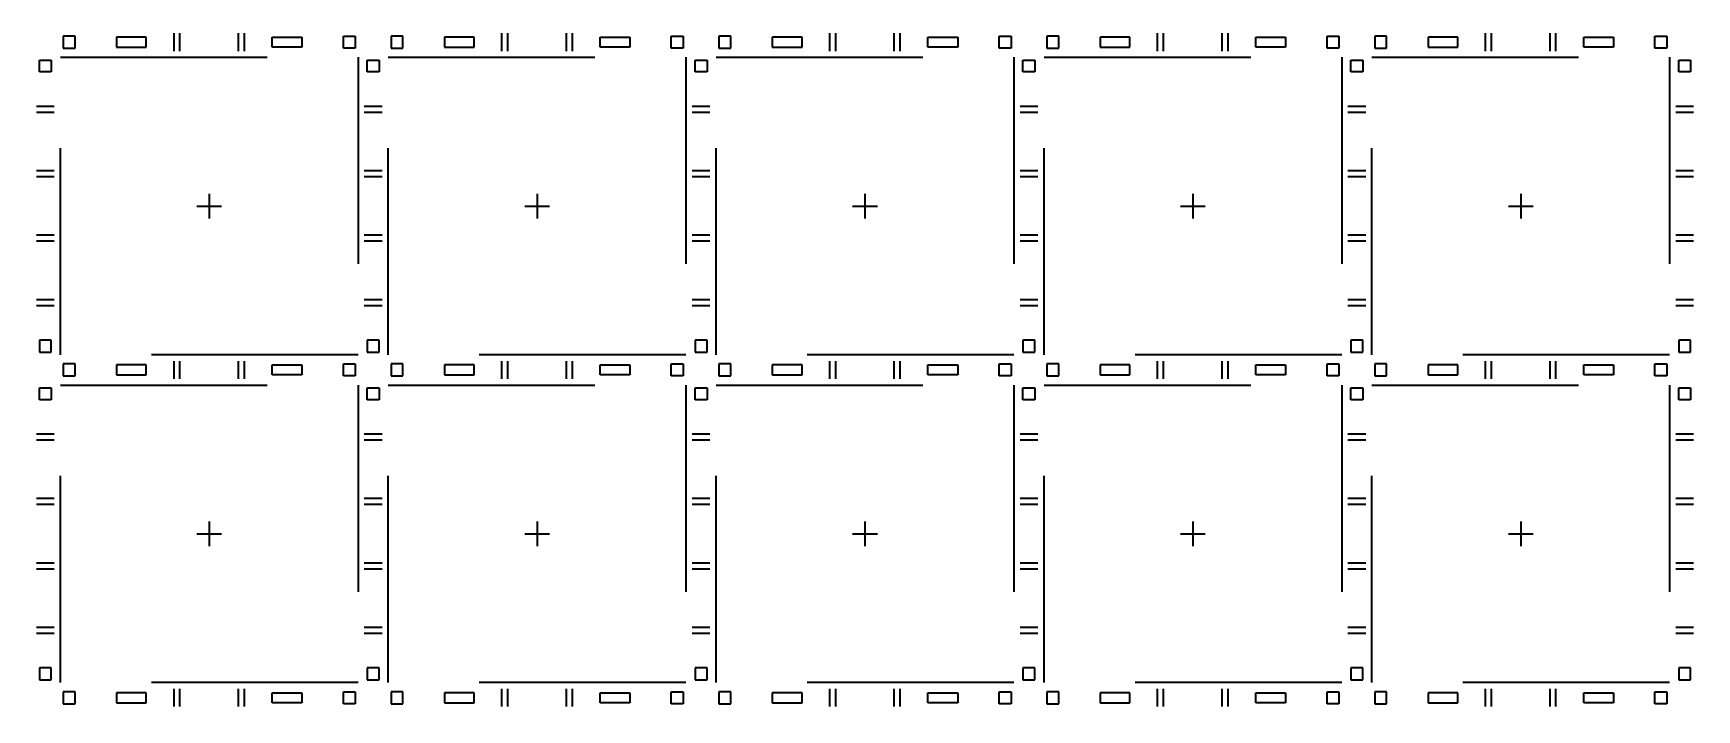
# Model space of a CAD drawing. Header units: millimetres. Extents: x 403.41 to 412.09, y 87.14 to 92.98.
# Drawn here: x 406.911 to 407.917, y 90.637 to 91.046 of the extents above; entities that cross this region are included whole.
import ezdxf

# ---------------------------------------------------------------- set-up
doc = ezdxf.new("R2010")
doc.units = ezdxf.units.MM
doc.header["$LTSCALE"] = 0.5
doc.header["$PDMODE"] = 98
for name, pattern in [('CENTER', [50.8, 31.75, -6.35, 6.35, -6.35]), ('HIDDEN', [0.375, 0.25, -0.125]), ('PHANTOM', [2.5, 1.25, -0.25, 0.25, -0.25, 0.25, -0.25])]:
    doc.linetypes.add(name, pattern=pattern)
for name, color, linetype in [('BTM', 7, 'HIDDEN'), ('CEN', 2, 'CENTER'), ('DIM', 3, 'Continuous'), ('PKG', 1, 'PHANTOM')]:
    doc.layers.add(name, color=color, linetype=linetype)
doc.styles.add('SIMPLEX', font='simplex.shx', dxfattribs={"bigfont": 'AllInOneBig.shx'})
doc.dimstyles.new('Standard2', dxfattribs={"dimtxt": 0.07, "dimasz": 0.08, "dimexe": 0.01, "dimexo": 0.01, "dimgap": 0.015, "dimtad": 1, "dimdec": 3, "dimlfac": 16.666667, "dimrnd": 0.0001, "dimzin": 1, "dimtxsty": 'SIMPLEX', "dimcen": 0.01, "dimclrd": 256, "dimclre": 256, "dimclrt": 256, "dimazin": 3, "dimtp": 0.03, "dimtm": 0.05, "dimtfac": 0.8, "dimtdec": 3, "dimtmove": 0, "dimatfit": 3, "dimfxl": 0.05, "dimtzin": 4, "dimlwd": -1, "dimlwe": -1})

# ---------------------------------------------------------------- blocks, each defined once
blk = doc.blocks.new('*D54')
at = {"layer": 'Defpoints', "color": 0, "ltscale": 0.1, "transparency": 16777216}
for p in [(407.8604, 92.6376), (407.8604, 92.2273), (406.7204, 90.1484)]:
    blk.add_point(p, dxfattribs=at)
at = {"layer": 'DIM', "ltscale": 0.1, "transparency": 16777216}
blk.add_line((407.8604, 92.2373), (407.8604, 92.6376), dxfattribs=at)
at = {"layer": 'DIM', "ltscale": 0.1, "transparency": 16777216, "insert": (407.8604, 92.8193), "char_height": 0.07, "attachment_point": 5, "rotation": 90, "style": 'SIMPLEX'}
blk.add_mtext('\\A1;19.000', dxfattribs=at)
blk = doc.blocks.new('*D37')
at = {"layer": 'Defpoints', "color": 0, "ltscale": 0.1, "transparency": 16777216}
for p in [(408.6252, 92.6376), (408.6252, 92.2904), (406.7204, 90.1484)]:
    blk.add_point(p, dxfattribs=at)
at = {"layer": 'DIM', "ltscale": 0.1, "transparency": 16777216}
blk.add_line((408.6252, 92.3004), (408.6252, 92.6376), dxfattribs=at)
at = {"layer": 'DIM', "ltscale": 0.1, "transparency": 16777216, "insert": (408.6252, 92.8193), "char_height": 0.07, "attachment_point": 5, "rotation": 90, "style": 'SIMPLEX'}
blk.add_mtext('\\A1;31.747', dxfattribs=at)
blk = doc.blocks.new('*D38')
at = {"layer": 'Defpoints', "color": 0, "ltscale": 0.1, "transparency": 16777216}
for p in [(408.5262, 92.6376), (408.5952, 91.7654), (406.7204, 90.1484)]:
    blk.add_point(p, dxfattribs=at)
at = {"layer": 'DIM', "ltscale": 0.1, "transparency": 16777216}
for p, q in [((408.5262, 92.4776), (408.5262, 92.6376)), ((408.5952, 92.3176), (408.5262, 92.4776)), ((408.5952, 91.7754), (408.5952, 92.3176))]:
    blk.add_line(p, q, dxfattribs=at)
at = {"layer": 'DIM', "ltscale": 0.1, "transparency": 16777216, "insert": (408.5262, 92.8193), "char_height": 0.07, "attachment_point": 5, "rotation": 90, "style": 'SIMPLEX'}
blk.add_mtext('\\A1;31.247', dxfattribs=at)
blk = doc.blocks.new('*D39')
at = {"layer": 'Defpoints', "color": 0, "ltscale": 0.1, "transparency": 16777216}
for p in [(408.7452, 92.6376), (408.7452, 92.2211), (406.7204, 90.1484)]:
    blk.add_point(p, dxfattribs=at)
at = {"layer": 'DIM', "ltscale": 0.1, "transparency": 16777216}
blk.add_line((408.7452, 92.2311), (408.7452, 92.6376), dxfattribs=at)
at = {"layer": 'DIM', "ltscale": 0.1, "transparency": 16777216, "insert": (408.7452, 92.8259), "char_height": 0.07, "attachment_point": 5, "rotation": 90, "style": 'SIMPLEX'}
blk.add_mtext('\\A1;33.747', dxfattribs=at)
blk = doc.blocks.new('*D40')
at = {"layer": 'Defpoints', "color": 0, "ltscale": 0.1, "transparency": 16777216}
for p in [(408.41, 92.6376), (408.4452, 92.2004), (406.7204, 90.1484)]:
    blk.add_point(p, dxfattribs=at)
at = {"layer": 'DIM', "ltscale": 0.1, "transparency": 16777216}
for p, q in [((408.41, 92.4776), (408.41, 92.6376)), ((408.4452, 92.3604), (408.41, 92.4776)), ((408.4452, 92.2104), (408.4452, 92.3604))]:
    blk.add_line(p, q, dxfattribs=at)
at = {"layer": 'DIM', "ltscale": 0.1, "transparency": 16777216, "insert": (408.41, 92.8259), "char_height": 0.07, "attachment_point": 5, "rotation": 90, "style": 'SIMPLEX'}
blk.add_mtext('\\A1;28.747', dxfattribs=at)
blk = doc.blocks.new('*D17')
at = {"layer": 'Defpoints', "color": 0, "ltscale": 0.1, "transparency": 16777216}
for p in [(409.2231, 92.2504), (408.4987, 92.2004), (406.7204, 90.1484)]:
    blk.add_point(p, dxfattribs=at)
at = {"layer": 'DIM', "ltscale": 0.1, "transparency": 16777216}
for p, q in [((408.9031, 92.2004), (409.0631, 92.2504)), ((409.0631, 92.2504), (409.2231, 92.2504)), ((408.5087, 92.2004), (408.9031, 92.2004))]:
    blk.add_line(p, q, dxfattribs=at)
at = {"layer": 'DIM', "ltscale": 0.1, "transparency": 16777216, "insert": (409.4114, 92.2504), "char_height": 0.07, "attachment_point": 5, "rotation": 360, "style": 'SIMPLEX'}
blk.add_mtext('\\A1;34.200', dxfattribs=at)
blk = doc.blocks.new('*D18')
at = {"layer": 'Defpoints', "color": 0, "ltscale": 0.1, "transparency": 16777216}
for p in [(409.2231, 92.1544), (408.6252, 92.1044), (406.7204, 90.1484)]:
    blk.add_point(p, dxfattribs=at)
at = {"layer": 'DIM', "ltscale": 0.1, "transparency": 16777216}
for p, q in [((408.9031, 92.1044), (409.0631, 92.1544)), ((409.0631, 92.1544), (409.2231, 92.1544)), ((408.6352, 92.1044), (408.9031, 92.1044))]:
    blk.add_line(p, q, dxfattribs=at)
at = {"layer": 'DIM', "ltscale": 0.1, "transparency": 16777216, "insert": (409.4114, 92.1544), "char_height": 0.07, "attachment_point": 5, "rotation": 360, "style": 'SIMPLEX'}
blk.add_mtext('\\A1;32.600', dxfattribs=at)
blk = doc.blocks.new('*D19')
at = {"layer": 'Defpoints', "color": 0, "ltscale": 0.1, "transparency": 16777216}
for p in [(408.7452, 91.7654), (409.2231, 91.7654), (406.7204, 90.1484)]:
    blk.add_point(p, dxfattribs=at)
at = {"layer": 'DIM', "ltscale": 0.1, "transparency": 16777216}
blk.add_line((408.7552, 91.7654), (409.2231, 91.7654), dxfattribs=at)
at = {"layer": 'DIM', "ltscale": 0.1, "transparency": 16777216, "insert": (409.4114, 91.7654), "char_height": 0.07, "attachment_point": 5, "rotation": 360, "style": 'SIMPLEX'}
blk.add_mtext('\\A1;26.950', dxfattribs=at)
blk = doc.blocks.new('*D20')
at = {"layer": 'Defpoints', "color": 0, "ltscale": 0.1, "transparency": 16777216}
for p in [(408.7452, 91.2854), (409.2231, 91.2854), (406.7204, 90.1484)]:
    blk.add_point(p, dxfattribs=at)
at = {"layer": 'DIM', "ltscale": 0.1, "transparency": 16777216}
blk.add_line((408.7552, 91.2854), (409.2231, 91.2854), dxfattribs=at)
at = {"layer": 'DIM', "ltscale": 0.1, "transparency": 16777216, "insert": (409.4047, 91.2854), "char_height": 0.07, "attachment_point": 5, "rotation": 360, "style": 'SIMPLEX'}
blk.add_mtext('\\A1;18.950', dxfattribs=at)
blk = doc.blocks.new('*D21')
at = {"layer": 'Defpoints', "color": 0, "ltscale": 0.1, "transparency": 16777216}
for p in [(408.7452, 90.8954), (409.2231, 90.8954), (406.7204, 90.1484)]:
    blk.add_point(p, dxfattribs=at)
at = {"layer": 'DIM', "ltscale": 0.1, "transparency": 16777216}
blk.add_line((408.7552, 90.8954), (409.2231, 90.8954), dxfattribs=at)
at = {"layer": 'DIM', "ltscale": 0.1, "transparency": 16777216, "insert": (409.4047, 90.8954), "char_height": 0.07, "attachment_point": 5, "rotation": 360, "style": 'SIMPLEX'}
blk.add_mtext('\\A1;12.450', dxfattribs=at)
blk = doc.blocks.new('*D57')
at = {"layer": 'Defpoints', "color": 0, "linetype": 'ByBlock', "ltscale": 0.1, "transparency": 16777216}
for p in [(409.2231, 92.3354), (408.7452, 92.2211), (406.7204, 90.1484)]:
    blk.add_point(p, dxfattribs=at)
at = {"layer": 'DIM', "ltscale": 0.1, "transparency": 16777216}
for p, q in [((408.9052, 92.2211), (409.0631, 92.3354)), ((409.0631, 92.3354), (409.2231, 92.3354)), ((408.7552, 92.2211), (408.9052, 92.2211))]:
    blk.add_line(p, q, dxfattribs=at)
at = {"layer": 'DIM', "linetype": 'ByBlock', "ltscale": 0.1, "transparency": 16777216, "insert": (409.4114, 92.3354), "char_height": 0.07, "attachment_point": 5, "style": 'SIMPLEX'}
blk.add_mtext('\\A1;34.545', dxfattribs=at)
blk = doc.blocks.new('*U218')
at = {"layer": 'CEN', "ltscale": 0.2}
for p, q in [((-0.0075, 0), (0.0075, 0)), ((0, 0.0075), (0, -0.0075))]:
    blk.add_line(p, q, dxfattribs=at)
at = {"layer": 'PKG', "color": 1, "ltscale": 0.2}
blk.add_lwpolyline([(-0.09, -0.09), (-0.09, 0.09), (0.09, 0.09), (0.09, -0.09)], close=True, dxfattribs=at)
blk = doc.blocks.new('*U219')
at = {"color": 0, "linetype": 'ByBlock', "lineweight": -2, "transparency": 16777216}
for p in [(1.7847, 2.3796), (1.983, 2.3796), (2.1813, 2.3796), (2.3796, 2.3796), (2.5779, 2.3796), (1.7847, 2.1813), (1.983, 2.1813), (2.1813, 2.1813), (2.3796, 2.1813), (2.5779, 2.1813)]:
    blk.add_blockref('*U218', p, dxfattribs=at)

msp = doc.modelspace()

# ---------------------------------------------------------------- linework, layer by layer
at = {"layer": 'BTM', "ltscale": 0.02}
for p, q in [((406.996533, 91.035317), (406.996533, 91.046117)), ((407.000133, 91.035317), (407.000133, 91.046117)), ((407.035533, 91.035317), (407.035533, 91.046117)), ((407.039133, 91.035317), (407.039133, 91.046117)), ((407.194833, 91.035317), (407.194833, 91.046117)), ((407.198433, 91.035317), (407.198433, 91.046117)), ((407.233833, 91.035317), (407.233833, 91.046117)), ((407.237433, 91.035317), (407.237433, 91.046117)), ((407.393133, 91.035317), (407.393133, 91.046117)), ((407.396733, 91.035317), (407.396733, 91.046117)), ((407.432133, 91.035317), (407.432133, 91.046117)), ((407.435733, 91.035317), (407.435733, 91.046117)), ((407.591433, 91.035317), (407.591433, 91.046117)), ((407.595033, 91.035317), (407.595033, 91.046117)), ((407.630433, 91.035317), (407.630433, 91.046117)), ((407.634033, 91.035317), (407.634033, 91.046117)), ((407.789733, 91.035317), (407.789733, 91.046117)), ((407.793333, 91.035317), (407.793333, 91.046117)), ((407.828733, 91.035317), (407.828733, 91.046117)), ((407.832333, 91.035317), (407.832333, 91.046117)), ((406.924083, 91.001867), (406.913283, 91.001867)), ((406.924083, 90.998267), (406.913283, 90.998267)), ((407.122383, 91.001867), (407.111583, 91.001867)), ((407.122383, 90.998267), (407.111583, 90.998267)), ((407.320683, 91.001867), (407.309883, 91.001867)), ((407.320683, 90.998267), (407.309883, 90.998267)), ((407.518983, 91.001867), (407.508183, 91.001867)), ((407.518983, 90.998267), (407.508183, 90.998267)), ((407.717283, 91.001867), (407.706483, 91.001867)), ((407.717283, 90.998267), (407.706483, 90.998267)), ((407.915583, 91.001867), (407.904783, 91.001867)), ((407.915583, 90.998267), (407.904783, 90.998267)), ((406.924083, 90.962867), (406.913283, 90.962867)), ((406.924083, 90.959267), (406.913283, 90.959267)), ((407.122383, 90.962867), (407.111583, 90.962867)), ((407.122383, 90.959267), (407.111583, 90.959267)), ((407.320683, 90.962867), (407.309883, 90.962867)), ((407.320683, 90.959267), (407.309883, 90.959267)), ((407.518983, 90.962867), (407.508183, 90.962867)), ((407.518983, 90.959267), (407.508183, 90.959267)), ((407.717283, 90.962867), (407.706483, 90.962867)), ((407.717283, 90.959267), (407.706483, 90.959267)), ((407.915583, 90.962867), (407.904783, 90.962867)), ((407.915583, 90.959267), (407.904783, 90.959267)), ((406.924083, 90.923867), (406.913283, 90.923867)), ((406.924083, 90.920267), (406.913283, 90.920267)), ((407.122383, 90.923867), (407.111583, 90.923867)), ((407.122383, 90.920267), (407.111583, 90.920267)), ((407.320683, 90.923867), (407.309883, 90.923867)), ((407.320683, 90.920267), (407.309883, 90.920267)), ((407.518983, 90.923867), (407.508183, 90.923867)), ((407.518983, 90.920267), (407.508183, 90.920267)), ((407.717283, 90.923867), (407.706483, 90.923867)), ((407.717283, 90.920267), (407.706483, 90.920267)), ((407.915583, 90.923867), (407.904783, 90.923867)), ((407.915583, 90.920267), (407.904783, 90.920267)), ((406.924083, 90.884867), (406.913283, 90.884867)), ((406.924083, 90.881267), (406.913283, 90.881267)), ((407.122383, 90.884867), (407.111583, 90.884867)), ((407.122383, 90.881267), (407.111583, 90.881267)), ((407.320683, 90.884867), (407.309883, 90.884867)), ((407.320683, 90.881267), (407.309883, 90.881267)), ((407.518983, 90.884867), (407.508183, 90.884867)), ((407.518983, 90.881267), (407.508183, 90.881267)), ((407.717283, 90.884867), (407.706483, 90.884867)), ((407.717283, 90.881267), (407.706483, 90.881267)), ((407.915583, 90.884867), (407.904783, 90.884867)), ((407.915583, 90.881267), (407.904783, 90.881267)), ((406.996533, 90.837017), (406.996533, 90.847817)), ((407.000133, 90.837017), (407.000133, 90.847817)), ((407.035533, 90.837017), (407.035533, 90.847817)), ((407.039133, 90.837017), (407.039133, 90.847817)), ((407.194833, 90.837017), (407.194833, 90.847817)), ((407.198433, 90.837017), (407.198433, 90.847817)), ((407.233833, 90.837017), (407.233833, 90.847817)), ((407.237433, 90.837017), (407.237433, 90.847817)), ((407.393133, 90.837017), (407.393133, 90.847817)), ((407.396733, 90.837017), (407.396733, 90.847817)), ((407.432133, 90.837017), (407.432133, 90.847817)), ((407.435733, 90.837017), (407.435733, 90.847817)), ((407.591433, 90.837017), (407.591433, 90.847817)), ((407.595033, 90.837017), (407.595033, 90.847817)), ((407.630433, 90.837017), (407.630433, 90.847817)), ((407.634033, 90.837017), (407.634033, 90.847817)), ((407.789733, 90.837017), (407.789733, 90.847817)), ((407.793333, 90.837017), (407.793333, 90.847817)), ((407.828733, 90.837017), (407.828733, 90.847817)), ((407.832333, 90.837017), (407.832333, 90.847817)), ((406.924083, 90.803567), (406.913283, 90.803567)), ((406.924083, 90.799967), (406.913283, 90.799967)), ((407.122383, 90.803567), (407.111583, 90.803567)), ((407.122383, 90.799967), (407.111583, 90.799967)), ((407.320683, 90.803567), (407.309883, 90.803567)), ((407.320683, 90.799967), (407.309883, 90.799967)), ((407.518983, 90.803567), (407.508183, 90.803567)), ((407.518983, 90.799967), (407.508183, 90.799967)), ((407.717283, 90.803567), (407.706483, 90.803567)), ((407.717283, 90.799967), (407.706483, 90.799967)), ((407.915583, 90.803567), (407.904783, 90.803567)), ((407.915583, 90.799967), (407.904783, 90.799967)), ((406.924083, 90.764567), (406.913283, 90.764567)), ((406.924083, 90.760967), (406.913283, 90.760967)), ((407.122383, 90.764567), (407.111583, 90.764567)), ((407.122383, 90.760967), (407.111583, 90.760967)), ((407.320683, 90.764567), (407.309883, 90.764567)), ((407.320683, 90.760967), (407.309883, 90.760967)), ((407.518983, 90.764567), (407.508183, 90.764567)), ((407.518983, 90.760967), (407.508183, 90.760967)), ((407.717283, 90.764567), (407.706483, 90.764567)), ((407.717283, 90.760967), (407.706483, 90.760967)), ((407.915583, 90.764567), (407.904783, 90.764567)), ((407.915583, 90.760967), (407.904783, 90.760967)), ((406.924083, 90.725567), (406.913283, 90.725567)), ((406.924083, 90.721967), (406.913283, 90.721967)), ((407.122383, 90.725567), (407.111583, 90.725567)), ((407.122383, 90.721967), (407.111583, 90.721967)), ((407.320683, 90.725567), (407.309883, 90.725567)), ((407.320683, 90.721967), (407.309883, 90.721967)), ((407.518983, 90.725567), (407.508183, 90.725567)), ((407.518983, 90.721967), (407.508183, 90.721967)), ((407.717283, 90.725567), (407.706483, 90.725567)), ((407.717283, 90.721967), (407.706483, 90.721967)), ((407.915583, 90.725567), (407.904783, 90.725567)), ((407.915583, 90.721967), (407.904783, 90.721967)), ((406.924083, 90.686567), (406.913283, 90.686567)), ((407.122383, 90.686567), (407.111583, 90.686567)), ((407.320683, 90.686567), (407.309883, 90.686567)), ((407.518983, 90.686567), (407.508183, 90.686567)), ((407.717283, 90.686567), (407.706483, 90.686567)), ((407.915583, 90.686567), (407.904783, 90.686567)), ((406.924083, 90.682967), (406.913283, 90.682967)), ((407.122383, 90.682967), (407.111583, 90.682967)), ((407.320683, 90.682967), (407.309883, 90.682967)), ((407.518983, 90.682967), (407.508183, 90.682967)), ((407.717283, 90.682967), (407.706483, 90.682967)), ((407.915583, 90.682967), (407.904783, 90.682967)), ((406.996533, 90.638717), (406.996533, 90.649517)), ((407.000133, 90.638717), (407.000133, 90.649517)), ((407.035533, 90.638717), (407.035533, 90.649517)), ((407.039133, 90.638717), (407.039133, 90.649517)), ((407.194833, 90.638717), (407.194833, 90.649517)), ((407.198433, 90.638717), (407.198433, 90.649517)), ((407.233833, 90.638717), (407.233833, 90.649517)), ((407.237433, 90.638717), (407.237433, 90.649517)), ((407.393133, 90.638717), (407.393133, 90.649517)), ((407.396733, 90.638717), (407.396733, 90.649517)), ((407.432133, 90.638717), (407.432133, 90.649517)), ((407.435733, 90.638717), (407.435733, 90.649517)), ((407.591433, 90.638717), (407.591433, 90.649517)), ((407.595033, 90.638717), (407.595033, 90.649517)), ((407.630433, 90.638717), (407.630433, 90.649517)), ((407.634033, 90.638717), (407.634033, 90.649517)), ((407.789733, 90.638717), (407.789733, 90.649517)), ((407.793333, 90.638717), (407.793333, 90.649517)), ((407.828733, 90.638717), (407.828733, 90.649517)), ((407.832333, 90.638717), (407.832333, 90.649517))]:
    msp.add_line(p, q, dxfattribs=at)
for points in [[(406.929483, 91.044317), (406.929483, 91.037117), (406.936683, 91.037117), (406.936683, 91.044317)], [(406.961733, 91.037717), (406.979733, 91.037717), (406.979733, 91.043717), (406.961733, 91.043717)], [(407.073933, 91.037717), (407.055933, 91.037717), (407.055933, 91.043717), (407.073933, 91.043717)], [(407.106183, 91.044317), (407.106183, 91.037117), (407.098983, 91.037117), (407.098983, 91.044317)], [(407.127783, 91.044317), (407.127783, 91.037117), (407.134983, 91.037117), (407.134983, 91.044317)], [(407.160033, 91.037717), (407.178033, 91.037717), (407.178033, 91.043717), (407.160033, 91.043717)], [(407.272233, 91.037717), (407.254233, 91.037717), (407.254233, 91.043717), (407.272233, 91.043717)], [(407.304483, 91.044317), (407.304483, 91.037117), (407.297283, 91.037117), (407.297283, 91.044317)], [(407.326083, 91.044317), (407.326083, 91.037117), (407.333283, 91.037117), (407.333283, 91.044317)], [(407.358333, 91.037717), (407.376333, 91.037717), (407.376333, 91.043717), (407.358333, 91.043717)], [(407.470533, 91.037717), (407.452533, 91.037717), (407.452533, 91.043717), (407.470533, 91.043717)], [(407.502783, 91.044317), (407.502783, 91.037117), (407.495583, 91.037117), (407.495583, 91.044317)], [(407.524383, 91.044317), (407.524383, 91.037117), (407.531583, 91.037117), (407.531583, 91.044317)], [(407.556633, 91.037717), (407.574633, 91.037717), (407.574633, 91.043717), (407.556633, 91.043717)], [(407.668833, 91.037717), (407.650833, 91.037717), (407.650833, 91.043717), (407.668833, 91.043717)], [(407.701083, 91.044317), (407.701083, 91.037117), (407.693883, 91.037117), (407.693883, 91.044317)], [(407.722683, 91.044317), (407.722683, 91.037117), (407.729883, 91.037117), (407.729883, 91.044317)], [(407.754933, 91.037717), (407.772933, 91.037717), (407.772933, 91.043717), (407.754933, 91.043717)], [(407.867133, 91.037717), (407.849133, 91.037717), (407.849133, 91.043717), (407.867133, 91.043717)], [(407.899383, 91.044317), (407.899383, 91.037117), (407.892183, 91.037117), (407.892183, 91.044317)], [(406.922283, 91.029917), (406.922283, 91.022717), (406.915083, 91.022717), (406.915083, 91.029917)], [(407.120583, 91.029917), (407.120583, 91.022717), (407.113383, 91.022717), (407.113383, 91.029917)], [(407.318883, 91.029917), (407.318883, 91.022717), (407.311683, 91.022717), (407.311683, 91.029917)], [(407.517183, 91.029917), (407.517183, 91.022717), (407.509983, 91.022717), (407.509983, 91.029917)], [(407.715483, 91.029917), (407.715483, 91.022717), (407.708283, 91.022717), (407.708283, 91.029917)], [(407.913783, 91.029917), (407.913783, 91.022717), (407.906583, 91.022717), (407.906583, 91.029917)], [(406.915083, 90.860417), (406.915083, 90.853217), (406.922283, 90.853217), (406.922283, 90.860417)], [(407.113383, 90.860417), (407.113383, 90.853217), (407.120583, 90.853217), (407.120583, 90.860417)], [(407.311683, 90.860417), (407.311683, 90.853217), (407.318883, 90.853217), (407.318883, 90.860417)], [(407.509983, 90.860417), (407.509983, 90.853217), (407.517183, 90.853217), (407.517183, 90.860417)], [(407.708283, 90.860417), (407.708283, 90.853217), (407.715483, 90.853217), (407.715483, 90.860417)], [(407.906583, 90.860417), (407.906583, 90.853217), (407.913783, 90.853217), (407.913783, 90.860417)], [(406.929483, 90.846017), (406.929483, 90.838817), (406.936683, 90.838817), (406.936683, 90.846017)], [(406.961733, 90.839417), (406.979733, 90.839417), (406.979733, 90.845417), (406.961733, 90.845417)], [(407.073933, 90.839417), (407.055933, 90.839417), (407.055933, 90.845417), (407.073933, 90.845417)], [(407.106183, 90.846017), (407.106183, 90.838817), (407.098983, 90.838817), (407.098983, 90.846017)], [(407.127783, 90.846017), (407.127783, 90.838817), (407.134983, 90.838817), (407.134983, 90.846017)], [(407.160033, 90.839417), (407.178033, 90.839417), (407.178033, 90.845417), (407.160033, 90.845417)], [(407.272233, 90.839417), (407.254233, 90.839417), (407.254233, 90.845417), (407.272233, 90.845417)], [(407.304483, 90.846017), (407.304483, 90.838817), (407.297283, 90.838817), (407.297283, 90.846017)], [(407.326083, 90.846017), (407.326083, 90.838817), (407.333283, 90.838817), (407.333283, 90.846017)], [(407.358333, 90.839417), (407.376333, 90.839417), (407.376333, 90.845417), (407.358333, 90.845417)], [(407.470533, 90.839417), (407.452533, 90.839417), (407.452533, 90.845417), (407.470533, 90.845417)], [(407.502783, 90.846017), (407.502783, 90.838817), (407.495583, 90.838817), (407.495583, 90.846017)], [(407.524383, 90.846017), (407.524383, 90.838817), (407.531583, 90.838817), (407.531583, 90.846017)], [(407.556633, 90.839417), (407.574633, 90.839417), (407.574633, 90.845417), (407.556633, 90.845417)], [(407.668833, 90.839417), (407.650833, 90.839417), (407.650833, 90.845417), (407.668833, 90.845417)], [(407.701083, 90.846017), (407.701083, 90.838817), (407.693883, 90.838817), (407.693883, 90.846017)], [(407.722683, 90.846017), (407.722683, 90.838817), (407.729883, 90.838817), (407.729883, 90.846017)], [(407.754933, 90.839417), (407.772933, 90.839417), (407.772933, 90.845417), (407.754933, 90.845417)], [(407.867133, 90.839417), (407.849133, 90.839417), (407.849133, 90.845417), (407.867133, 90.845417)], [(407.899383, 90.846017), (407.899383, 90.838817), (407.892183, 90.838817), (407.892183, 90.846017)], [(406.922283, 90.831617), (406.922283, 90.824417), (406.915083, 90.824417), (406.915083, 90.831617)], [(407.120583, 90.831617), (407.120583, 90.824417), (407.113383, 90.824417), (407.113383, 90.831617)], [(407.318883, 90.831617), (407.318883, 90.824417), (407.311683, 90.824417), (407.311683, 90.831617)], [(407.517183, 90.831617), (407.517183, 90.824417), (407.509983, 90.824417), (407.509983, 90.831617)], [(407.715483, 90.831617), (407.715483, 90.824417), (407.708283, 90.824417), (407.708283, 90.831617)], [(407.913783, 90.831617), (407.913783, 90.824417), (407.906583, 90.824417), (407.906583, 90.831617)], [(406.915083, 90.662117), (406.915083, 90.654917), (406.922283, 90.654917), (406.922283, 90.662117)], [(407.113383, 90.662117), (407.113383, 90.654917), (407.120583, 90.654917), (407.120583, 90.662117)], [(407.311683, 90.662117), (407.311683, 90.654917), (407.318883, 90.654917), (407.318883, 90.662117)], [(407.509983, 90.662117), (407.509983, 90.654917), (407.517183, 90.654917), (407.517183, 90.662117)], [(407.708283, 90.662117), (407.708283, 90.654917), (407.715483, 90.654917), (407.715483, 90.662117)], [(407.906583, 90.662117), (407.906583, 90.654917), (407.913783, 90.654917), (407.913783, 90.662117)], [(406.929483, 90.647717), (406.929483, 90.640517), (406.936683, 90.640517), (406.936683, 90.647717)], [(406.961733, 90.641117), (406.979733, 90.641117), (406.979733, 90.647117), (406.961733, 90.647117)], [(407.073933, 90.641117), (407.055933, 90.641117), (407.055933, 90.647117), (407.073933, 90.647117)], [(407.106183, 90.647717), (407.106183, 90.640517), (407.098983, 90.640517), (407.098983, 90.647717)], [(407.127783, 90.647717), (407.127783, 90.640517), (407.134983, 90.640517), (407.134983, 90.647717)], [(407.160033, 90.641117), (407.178033, 90.641117), (407.178033, 90.647117), (407.160033, 90.647117)], [(407.272233, 90.641117), (407.254233, 90.641117), (407.254233, 90.647117), (407.272233, 90.647117)], [(407.304483, 90.647717), (407.304483, 90.640517), (407.297283, 90.640517), (407.297283, 90.647717)], [(407.326083, 90.647717), (407.326083, 90.640517), (407.333283, 90.640517), (407.333283, 90.647717)], [(407.358333, 90.641117), (407.376333, 90.641117), (407.376333, 90.647117), (407.358333, 90.647117)], [(407.470533, 90.641117), (407.452533, 90.641117), (407.452533, 90.647117), (407.470533, 90.647117)], [(407.502783, 90.647717), (407.502783, 90.640517), (407.495583, 90.640517), (407.495583, 90.647717)], [(407.524383, 90.647717), (407.524383, 90.640517), (407.531583, 90.640517), (407.531583, 90.647717)], [(407.556633, 90.641117), (407.574633, 90.641117), (407.574633, 90.647117), (407.556633, 90.647117)], [(407.668833, 90.641117), (407.650833, 90.641117), (407.650833, 90.647117), (407.668833, 90.647117)], [(407.701083, 90.647717), (407.701083, 90.640517), (407.693883, 90.640517), (407.693883, 90.647717)], [(407.722683, 90.647717), (407.722683, 90.640517), (407.729883, 90.640517), (407.729883, 90.647717)], [(407.754933, 90.641117), (407.772933, 90.641117), (407.772933, 90.647117), (407.754933, 90.647117)], [(407.867133, 90.641117), (407.849133, 90.641117), (407.849133, 90.647117), (407.867133, 90.647117)], [(407.899383, 90.647717), (407.899383, 90.640517), (407.892183, 90.640517), (407.892183, 90.647717)]]:
    msp.add_lwpolyline(points, close=True, dxfattribs=at)

# ---------------------------------------------------------------- block references
msp.add_blockref('*U219', (405.233133, 88.561967))

# ---------------------------------------------------------------- dimensions: what is measured, and where the dimension line sits
at = {"layer": 'DIM', "color": 0, "ltscale": 0.1}
for feature_location, offset, dtype, origin, picture, middle in [((408.745203, 92.221067), (0, 0.416548), 1, (406.720383, 90.148367), '*D39', (408.745203, 92.825948)), ((408.445203, 92.200367), (-0.035181, 0.437248), 1, (406.720383, 90.148367), '*D40', (408.410023, 92.825948)), ((407.860383, 92.227328), (0, 0.410287), 1, (406.720383, 90.148367), '*D54', (407.860383, 92.819282)), ((408.625203, 92.290367), (0, 0.347248), 1, (406.720383, 90.148367), '*D37', (408.625203, 92.819282)), ((408.595203, 91.765367), (-0.068963, 0.872248), 1, (406.720383, 90.148367), '*D38', (408.52624, 92.819281)), ((408.498653, 92.200367), (0.72441, 0.05), 0, (406.720382, 90.14838), '*D17', (409.411396, 92.250367)), ((408.625203, 92.104367), (0.597859, 0.05), 0, (406.720382, 90.14838), '*D18', (409.411396, 92.154367)), ((408.745203, 91.765367), (0.477859, 0), 0, (406.720383, 90.148367), '*D19', (409.411396, 91.765367)), ((408.745203, 91.285367), (0.477859, 0), 0, (406.720383, 90.148367), '*D20', (409.40473, 91.285367)), ((408.745203, 90.895367), (0.477859, 0), 0, (406.720383, 90.148367), '*D21', (409.40473, 90.895367))]:
    dim = msp.add_ordinate_dim(feature_location=feature_location, offset=offset, dtype=dtype, origin=origin, dimstyle='Standard2', dxfattribs=at)
    dim.commit()
    dim.dimension.update_dxf_attribs({"geometry": picture, "text_midpoint": middle})
at = {"layer": 'DIM', "color": 0, "linetype": 'ByBlock', "ltscale": 0.1}
dim = msp.add_ordinate_dim(feature_location=(408.745203, 92.221067), offset=(0.477859, 0.114297), dtype=0, origin=(406.720382, 90.14838), dimstyle='Standard2', dxfattribs=at)
dim.commit()
dim.dimension.update_dxf_attribs({"geometry": '*D57', "text_midpoint": (409.411396, 92.335364)})

doc.saveas('drawing.dxf')
